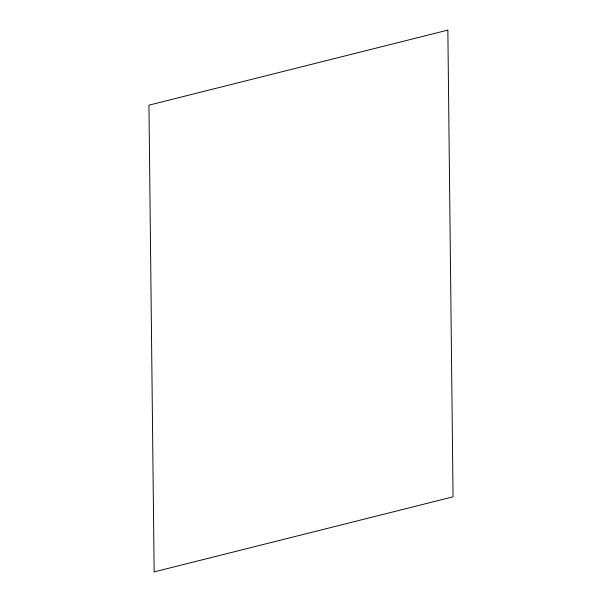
<?xml version="1.0" encoding="UTF-8"?>
<svg xmlns="http://www.w3.org/2000/svg" width="602" height="602" viewBox="0 0 602 602"><rect width="100%" height="100%" fill="white"/><g stroke="black" fill="none" stroke-linecap="round" stroke-linejoin="round"><path stroke-width="0.9" d="M447.85 30.1L148.942 105.169L154.15 571.9L453.058 496.831L447.85 30.1"/></g></svg>
